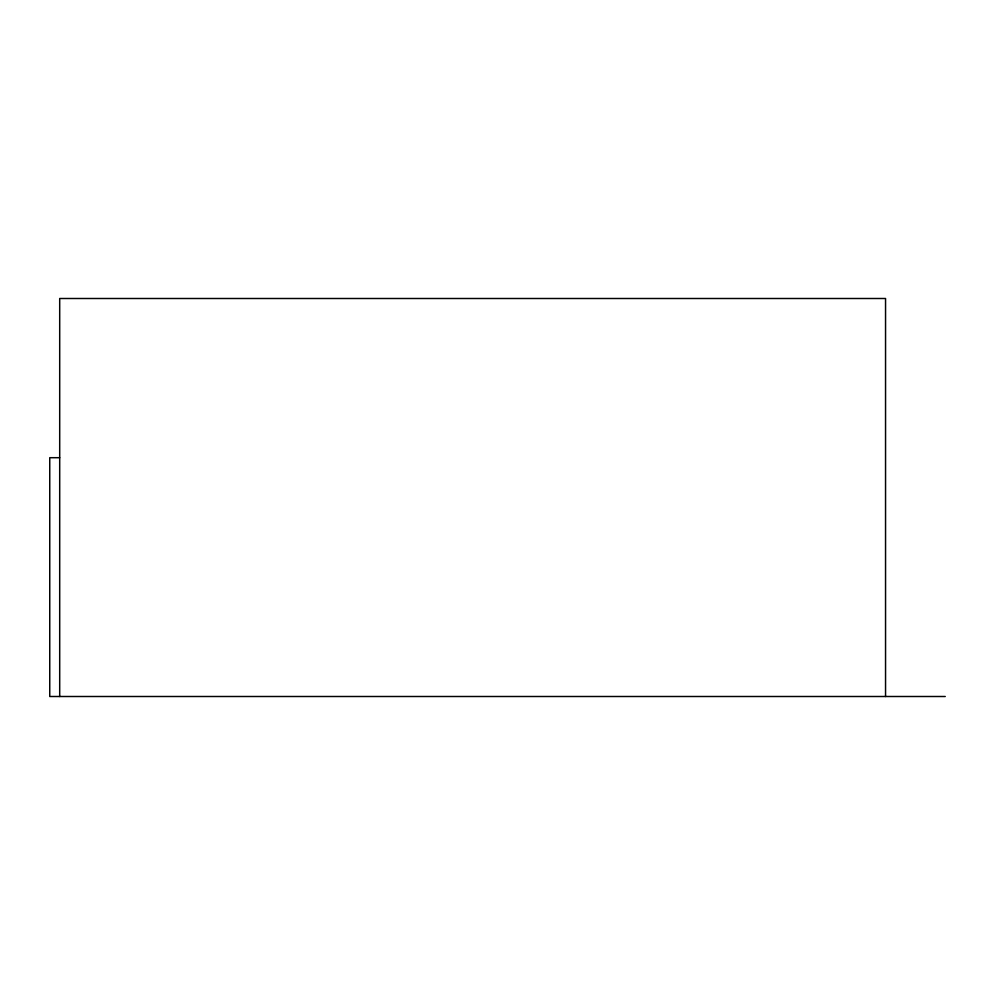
<?xml version="1.0" encoding="UTF-8"?>
<svg xmlns="http://www.w3.org/2000/svg" width="995" height="995" viewBox="0 0 995 995"><rect width="100%" height="100%" fill="white"/><g stroke="black" fill="none" stroke-linecap="round" stroke-linejoin="round"><path stroke-width="1.49" d="M59.7 457.7L49.75 457.7L49.75 696.5L945.25 696.5M885.55 696.5L885.55 298.5L59.7 298.5L59.7 696.5"/></g></svg>
